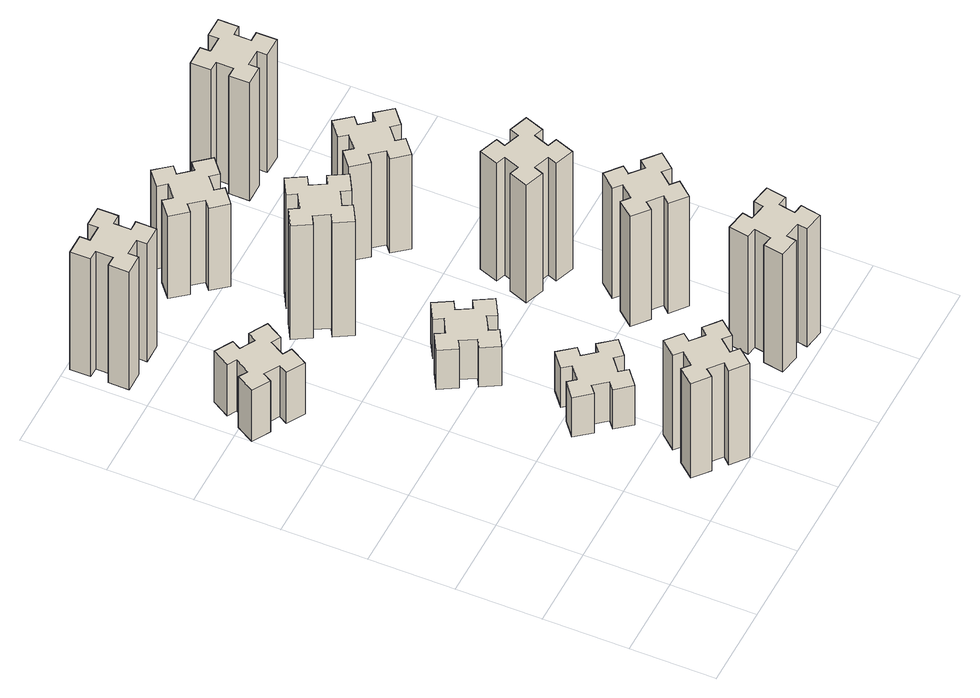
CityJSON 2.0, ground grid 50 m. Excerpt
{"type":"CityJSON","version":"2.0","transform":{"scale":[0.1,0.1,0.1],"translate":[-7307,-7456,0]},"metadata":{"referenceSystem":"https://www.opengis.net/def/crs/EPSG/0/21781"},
"CityObjects":{
"building1":{"type":"Building","attributes":{"class":"1000","function":"1000","usage":"1000","yearOfConstruction":2016,"roofType":"1000","measuredHeight":39,"storeysAboveGround":30,"storeysBelowGround":0},"geometry":[{"type":"Solid","lod":"1","boundaries":[[[[0,1,2,3,4,5,6,7,8,9,10,11,12,13,14,15,16,17,18,19]],[[17,16,20,21]],[[16,15,22,20]],[[15,14,23,22]],[[14,13,24,23]],[[13,12,25,24]],[[12,11,26,25]],[[11,10,27,26]],[[10,9,28,27]],[[9,8,29,28]],[[8,7,30,29]],[[7,6,31,30]],[[6,5,32,31]],[[5,4,33,32]],[[4,3,34,33]],[[3,2,35,34]],[[2,1,36,35]],[[1,0,37,36]],[[0,19,38,37]],[[19,18,39,38]],[[18,17,21,39]],[[24,25,26,27,28,29,30,31,32,33,34,35,36,37,38,39,21,20,22,23]]]]}]},
"building2":{"type":"Building","attributes":{"class":"1000","function":"1000","usage":"1000","yearOfConstruction":2016,"roofType":"1000","measuredHeight":72,"storeysAboveGround":30,"storeysBelowGround":0},"geometry":[{"type":"Solid","lod":"1","boundaries":[[[[40,41,42,43,44,45,46,47,48,49,50,51,52,53,54,55,56,57,58,59]],[[57,56,60,61]],[[56,55,62,60]],[[55,54,63,62]],[[54,53,64,63]],[[53,52,65,64]],[[52,51,66,65]],[[51,50,67,66]],[[50,49,68,67]],[[49,48,69,68]],[[48,47,70,69]],[[47,46,71,70]],[[46,45,72,71]],[[45,44,73,72]],[[44,43,74,73]],[[43,42,75,74]],[[42,41,76,75]],[[41,40,77,76]],[[40,59,78,77]],[[59,58,79,78]],[[58,57,61,79]],[[64,65,66,67,68,69,70,71,72,73,74,75,76,77,78,79,61,60,62,63]]]]}]},
"building3":{"type":"Building","attributes":{"class":"1000","function":"1000","usage":"1000","yearOfConstruction":2016,"roofType":"1000","measuredHeight":90,"storeysAboveGround":30,"storeysBelowGround":0},"geometry":[{"type":"Solid","lod":"1","boundaries":[[[[80,81,82,83,84,85,86,87,88,89,90,91,92,93,94,95,96,97,98,99]],[[97,96,100,101]],[[96,95,102,100]],[[95,94,103,102]],[[94,93,104,103]],[[93,92,105,104]],[[92,91,106,105]],[[91,90,107,106]],[[90,89,108,107]],[[89,88,109,108]],[[88,87,110,109]],[[87,86,111,110]],[[86,85,112,111]],[[85,84,113,112]],[[84,83,114,113]],[[83,82,115,114]],[[82,81,116,115]],[[81,80,117,116]],[[80,99,118,117]],[[99,98,119,118]],[[98,97,101,119]],[[104,105,106,107,108,109,110,111,112,113,114,115,116,117,118,119,101,100,102,103]]]]}]},
"building4":{"type":"Building","attributes":{"class":"1000","function":"1000","usage":"1000","yearOfConstruction":2016,"roofType":"1000","measuredHeight":30,"storeysAboveGround":30,"storeysBelowGround":0},"geometry":[{"type":"Solid","lod":"1","boundaries":[[[[120,121,122,123,124,125,126,127,128,129,130,131,132,133,134,135,136,137,138,139]],[[137,136,140,141]],[[136,135,142,140]],[[135,134,143,142]],[[134,133,144,143]],[[133,132,145,144]],[[132,131,146,145]],[[131,130,147,146]],[[130,129,148,147]],[[129,128,149,148]],[[128,127,150,149]],[[127,126,151,150]],[[126,125,152,151]],[[125,124,153,152]],[[124,123,154,153]],[[123,122,155,154]],[[122,121,156,155]],[[121,120,157,156]],[[120,139,158,157]],[[139,138,159,158]],[[138,137,141,159]],[[144,145,146,147,148,149,150,151,152,153,154,155,156,157,158,159,141,140,142,143]]]]}]},
"building5":{"type":"Building","attributes":{"class":"1000","function":"1000","usage":"1000","yearOfConstruction":2016,"roofType":"1000","measuredHeight":30,"storeysAboveGround":30,"storeysBelowGround":0},"geometry":[{"type":"Solid","lod":"1","boundaries":[[[[160,161,162,163,164,165,166,167,168,169,170,171,172,173,174,175,176,177,178,179]],[[177,176,180,181]],[[176,175,182,180]],[[175,174,183,182]],[[174,173,184,183]],[[173,172,185,184]],[[172,171,186,185]],[[171,170,187,186]],[[170,169,188,187]],[[169,168,189,188]],[[168,167,190,189]],[[167,166,191,190]],[[166,165,192,191]],[[165,164,193,192]],[[164,163,194,193]],[[163,162,195,194]],[[162,161,196,195]],[[161,160,197,196]],[[160,179,198,197]],[[179,178,199,198]],[[178,177,181,199]],[[184,185,186,187,188,189,190,191,192,193,194,195,196,197,198,199,181,180,182,183]]]]}]},
"building6":{"type":"Building","attributes":{"class":"1000","function":"1000","usage":"1000","yearOfConstruction":2016,"roofType":"1000","measuredHeight":87,"storeysAboveGround":30,"storeysBelowGround":0},"geometry":[{"type":"Solid","lod":"1","boundaries":[[[[200,201,202,203,204,205,206,207,208,209,210,211,212,213,214,215,216,217,218,219]],[[217,216,220,221]],[[216,215,222,220]],[[215,214,223,222]],[[214,213,224,223]],[[213,212,225,224]],[[212,211,226,225]],[[211,210,227,226]],[[210,209,228,227]],[[209,208,229,228]],[[208,207,230,229]],[[207,206,231,230]],[[206,205,232,231]],[[205,204,233,232]],[[204,203,234,233]],[[203,202,235,234]],[[202,201,236,235]],[[201,200,237,236]],[[200,219,238,237]],[[219,218,239,238]],[[218,217,221,239]],[[224,225,226,227,228,229,230,231,232,233,234,235,236,237,238,239,221,220,222,223]]]]}]},
"building7":{"type":"Building","attributes":{"class":"1000","function":"1000","usage":"1000","yearOfConstruction":2016,"roofType":"1000","measuredHeight":90,"storeysAboveGround":30,"storeysBelowGround":0},"geometry":[{"type":"Solid","lod":"1","boundaries":[[[[240,241,242,243,244,245,246,247,248,249,250,251,252,253,254,255,256,257,258,259]],[[257,256,260,261]],[[256,255,262,260]],[[255,254,263,262]],[[254,253,264,263]],[[253,252,265,264]],[[252,251,266,265]],[[251,250,267,266]],[[250,249,268,267]],[[249,248,269,268]],[[248,247,270,269]],[[247,246,271,270]],[[246,245,272,271]],[[245,244,273,272]],[[244,243,274,273]],[[243,242,275,274]],[[242,241,276,275]],[[241,240,277,276]],[[240,259,278,277]],[[259,258,279,278]],[[258,257,261,279]],[[264,265,266,267,268,269,270,271,272,273,274,275,276,277,278,279,261,260,262,263]]]]}]},
"building8":{"type":"Building","attributes":{"class":"1000","function":"1000","usage":"1000","yearOfConstruction":2016,"roofType":"1000","measuredHeight":63,"storeysAboveGround":30,"storeysBelowGround":0},"geometry":[{"type":"Solid","lod":"1","boundaries":[[[[280,281,282,283,284,285,286,287,288,289,290,291,292,293,294,295,296,297,298,299]],[[297,296,300,301]],[[296,295,302,300]],[[295,294,303,302]],[[294,293,304,303]],[[293,292,305,304]],[[292,291,306,305]],[[291,290,307,306]],[[290,289,308,307]],[[289,288,309,308]],[[288,287,310,309]],[[287,286,311,310]],[[286,285,312,311]],[[285,284,313,312]],[[284,283,314,313]],[[283,282,315,314]],[[282,281,316,315]],[[281,280,317,316]],[[280,299,318,317]],[[299,298,319,318]],[[298,297,301,319]],[[304,305,306,307,308,309,310,311,312,313,314,315,316,317,318,319,301,300,302,303]]]]}]},
"building9":{"type":"Building","attributes":{"class":"1000","function":"1000","usage":"1000","yearOfConstruction":2016,"roofType":"1000","measuredHeight":84,"storeysAboveGround":30,"storeysBelowGround":0},"geometry":[{"type":"Solid","lod":"1","boundaries":[[[[320,321,322,323,324,325,326,327,328,329,330,331,332,333,334,335,336,337,338,339]],[[337,336,340,341]],[[336,335,342,340]],[[335,334,343,342]],[[334,333,344,343]],[[333,332,345,344]],[[332,331,346,345]],[[331,330,347,346]],[[330,329,348,347]],[[329,328,349,348]],[[328,327,350,349]],[[327,326,351,350]],[[326,325,352,351]],[[325,324,353,352]],[[324,323,354,353]],[[323,322,355,354]],[[322,321,356,355]],[[321,320,357,356]],[[320,339,358,357]],[[339,338,359,358]],[[338,337,341,359]],[[344,345,346,347,348,349,350,351,352,353,354,355,356,357,358,359,341,340,342,343]]]]}]},
"building10":{"type":"Building","attributes":{"class":"1000","function":"1000","usage":"1000","yearOfConstruction":2016,"roofType":"1000","measuredHeight":90,"storeysAboveGround":30,"storeysBelowGround":0},"geometry":[{"type":"Solid","lod":"1","boundaries":[[[[360,361,362,363,364,365,366,367,368,369,370,371,372,373,374,375,376,377,378,379]],[[377,376,380,381]],[[376,375,382,380]],[[375,374,383,382]],[[374,373,384,383]],[[373,372,385,384]],[[372,371,386,385]],[[371,370,387,386]],[[370,369,388,387]],[[369,368,389,388]],[[368,367,390,389]],[[367,366,391,390]],[[366,365,392,391]],[[365,364,393,392]],[[364,363,394,393]],[[363,362,395,394]],[[362,361,396,395]],[[361,360,397,396]],[[360,379,398,397]],[[379,378,399,398]],[[378,377,381,399]],[[384,385,386,387,388,389,390,391,392,393,394,395,396,397,398,399,381,380,382,383]]]]}]},
"building11":{"type":"Building","attributes":{"class":"1000","function":"1000","usage":"1000","yearOfConstruction":2016,"roofType":"1000","measuredHeight":72,"storeysAboveGround":30,"storeysBelowGround":0},"geometry":[{"type":"Solid","lod":"1","boundaries":[[[[400,401,402,403,404,405,406,407,408,409,410,411,412,413,414,415,416,417,418,419]],[[417,416,420,421]],[[416,415,422,420]],[[415,414,423,422]],[[414,413,424,423]],[[413,412,425,424]],[[412,411,426,425]],[[411,410,427,426]],[[410,409,428,427]],[[409,408,429,428]],[[408,407,430,429]],[[407,406,431,430]],[[406,405,432,431]],[[405,404,433,432]],[[404,403,434,433]],[[403,402,435,434]],[[402,401,436,435]],[[401,400,437,436]],[[400,419,438,437]],[[419,418,439,438]],[[418,417,421,439]],[[424,425,426,427,428,429,430,431,432,433,434,435,436,437,438,439,421,420,422,423]]]]}]},
"building12":{"type":"Building","attributes":{"class":"1000","function":"1000","usage":"1000","yearOfConstruction":2016,"roofType":"1000","measuredHeight":90,"storeysAboveGround":30,"storeysBelowGround":0},"geometry":[{"type":"Solid","lod":"1","boundaries":[[[[440,441,442,443,444,445,446,447,448,449,450,451,452,453,454,455,456,457,458,459]],[[457,456,460,461]],[[456,455,462,460]],[[455,454,463,462]],[[454,453,464,463]],[[453,452,465,464]],[[452,451,466,465]],[[451,450,467,466]],[[450,449,468,467]],[[449,448,469,468]],[[448,447,470,469]],[[447,446,471,470]],[[446,445,472,471]],[[445,444,473,472]],[[444,443,474,473]],[[443,442,475,474]],[[442,441,476,475]],[[441,440,477,476]],[[440,459,478,477]],[[459,458,479,478]],[[458,457,461,479]],[[464,465,466,467,468,469,470,471,472,473,474,475,476,477,478,479,461,460,462,463]]]]}]}
},
"vertices":[
[306,2367,0],[356,2454,0],[408,2424,0],[468,2528,0],[364,2588,0],[334,2536,0],[247,2586,0],[277,2638,0],[173,2698,0],[113,2594,0],[165,2564,0],[115,2477,0],[63,2507,0],[3,2403,0],[107,2343,0],[137,2395,0],[224,2345,0],[194,2293,0],[298,2233,0],[358,2337,0],[224,2345,390],[194,2293,390],[137,2395,390],[107,2343,390],[3,2403,390],[63,2507,390],[115,2477,390],[165,2564,390],[113,2594,390],[173,2698,390],[277,2638,390],[247,2586,390],[334,2536,390],[364,2588,390],[468,2528,390],[408,2424,390],[356,2454,390],[306,2367,390],[358,2337,390],[298,2233,390],
[866,193,0],[943,129,0],[904,83,0],[996,6,0],[1073,98,0],[1027,136,0],[1092,213,0],[1138,174,0],[1215,266,0],[1123,343,0],[1084,297,0],[1008,362,0],[1046,408,0],[954,485,0],[877,393,0],[923,354,0],[859,278,0],[813,316,0],[736,224,0],[828,147,0],[859,278,720],[813,316,720],[923,354,720],[877,393,720],[954,485,720],[1046,408,720],[1008,362,720],[1084,297,720],[1123,343,720],[1215,266,720],[1138,174,720],[1092,213,720],[1027,136,720],[1073,98,720],[996,6,720],[904,83,720],[943,129,720],[866,193,720],[828,147,720],[736,224,720],
[125,3355,0],[125,3255,0],[65,3255,0],[65,3135,0],[185,3135,0],[185,3195,0],[285,3195,0],[285,3135,0],[405,3135,0],[405,3255,0],[345,3255,0],[345,3355,0],[405,3355,0],[405,3475,0],[285,3475,0],[285,3415,0],[185,3415,0],[185,3475,0],[65,3475,0],[65,3355,0],[185,3415,900],[185,3475,900],[285,3415,900],[285,3475,900],[405,3475,900],[405,3355,900],[345,3355,900],[345,3255,900],[405,3255,900],[405,3135,900],[285,3135,900],[285,3195,900],[185,3195,900],[185,3135,900],[65,3135,900],[65,3255,900],[125,3255,900],[125,3355,900],[65,3355,900],[65,3475,900],
[943,1002,0],[866,937,0],[828,983,0],[736,906,0],[813,814,0],[859,853,0],[923,776,0],[877,738,0],[954,646,0],[1046,723,0],[1008,769,0],[1084,833,0],[1123,787,0],[1215,864,0],[1138,956,0],[1092,918,0],[1027,994,0],[1073,1033,0],[996,1125,0],[904,1048,0],[1027,994,300],[1073,1033,300],[1092,918,300],[1138,956,300],[1215,864,300],[1123,787,300],[1084,833,300],[1008,769,300],[1046,723,300],[954,646,300],[877,738,300],[923,776,300],[859,853,300],[813,814,300],[736,906,300],[828,983,300],[866,937,300],[943,1002,300],[904,1048,300],[996,1125,300],
[855,1614,0],[905,1527,0],[853,1497,0],[913,1393,0],[1017,1453,0],[987,1505,0],[1074,1555,0],[1104,1503,0],[1208,1563,0],[1148,1667,0],[1096,1637,0],[1046,1724,0],[1098,1754,0],[1038,1858,0],[934,1798,0],[964,1746,0],[877,1696,0],[847,1748,0],[743,1688,0],[803,1584,0],[877,1696,300],[847,1748,300],[964,1746,300],[934,1798,300],[1038,1858,300],[1098,1754,300],[1046,1724,300],[1096,1637,300],[1148,1667,300],[1208,1563,300],[1104,1503,300],[1074,1555,300],[987,1505,300],[1017,1453,300],[913,1393,300],[853,1497,300],[905,1527,300],[855,1614,300],[803,1584,300],[743,1688,300],
[987,2345,0],[1074,2395,0],[1104,2343,0],[1208,2403,0],[1148,2507,0],[1096,2477,0],[1046,2564,0],[1098,2594,0],[1038,2698,0],[934,2638,0],[964,2586,0],[877,2536,0],[847,2588,0],[743,2528,0],[803,2424,0],[855,2454,0],[905,2367,0],[853,2337,0],[913,2233,0],[1017,2293,0],[905,2367,870],[853,2337,870],[855,2454,870],[803,2424,870],[743,2528,870],[847,2588,870],[877,2536,870],[964,2586,870],[934,2638,870],[1038,2698,870],[1098,2594,870],[1046,2564,870],[1096,2477,870],[1148,2507,870],[1208,2403,870],[1104,2343,870],[1074,2395,870],[987,2345,870],[1017,2293,870],[913,2233,870],
[1884,345,0],[1785,362,0],[1796,421,0],[1677,442,0],[1657,324,0],[1716,314,0],[1698,215,0],[1639,226,0],[1618,107,0],[1737,87,0],[1747,146,0],[1845,128,0],[1835,69,0],[1953,48,0],[1974,167,0],[1915,177,0],[1932,275,0],[1991,265,0],[2012,383,0],[1894,404,0],[1932,275,900],[1991,265,900],[1915,177,900],[1974,167,900],[1953,48,900],[1835,69,900],[1845,128,900],[1747,146,900],[1737,87,900],[1618,107,900],[1639,226,900],[1698,215,900],[1716,314,900],[1657,324,900],[1677,442,900],[1796,421,900],[1785,362,900],[1884,345,900],[1894,404,900],[2012,383,900],
[1092,3238,0],[1027,3314,0],[1073,3353,0],[996,3445,0],[904,3368,0],[943,3322,0],[866,3257,0],[828,3303,0],[736,3226,0],[813,3134,0],[859,3173,0],[923,3096,0],[877,3058,0],[954,2966,0],[1046,3043,0],[1008,3089,0],[1084,3153,0],[1123,3107,0],[1215,3184,0],[1138,3276,0],[1084,3153,630],[1123,3107,630],[1008,3089,630],[1046,3043,630],[954,2966,630],[877,3058,630],[923,3096,630],[859,3173,630],[813,3134,630],[736,3226,630],[828,3303,630],[866,3257,630],[943,3322,630],[904,3368,630],[996,3445,630],[1073,3353,630],[1027,3314,630],[1092,3238,630],[1138,3276,630],[1215,3184,630],
[1867,876,0],[1932,953,0],[1978,914,0],[2055,1006,0],[1963,1083,0],[1924,1037,0],[1848,1102,0],[1886,1148,0],[1794,1225,0],[1717,1133,0],[1763,1094,0],[1699,1018,0],[1653,1056,0],[1576,964,0],[1668,887,0],[1706,933,0],[1783,869,0],[1744,823,0],[1836,746,0],[1913,838,0],[1783,869,840],[1744,823,840],[1706,933,840],[1668,887,840],[1576,964,840],[1653,1056,840],[1699,1018,840],[1763,1094,840],[1717,1133,840],[1794,1225,840],[1886,1148,840],[1848,1102,840],[1924,1037,840],[1963,1083,840],[2055,1006,840],[1978,914,840],[1932,953,840],[1867,876,840],[1913,838,840],[1836,746,840],
[1800,1712,0],[1706,1746,0],[1727,1802,0],[1614,1843,0],[1573,1730,0],[1629,1710,0],[1595,1616,0],[1539,1637,0],[1497,1524,0],[1610,1483,0],[1631,1539,0],[1725,1505,0],[1704,1449,0],[1817,1407,0],[1858,1520,0],[1802,1541,0],[1836,1635,0],[1892,1614,0],[1933,1727,0],[1820,1768,0],[1836,1635,900],[1892,1614,900],[1802,1541,900],[1858,1520,900],[1817,1407,900],[1704,1449,900],[1725,1505,900],[1631,1539,900],[1610,1483,900],[1497,1524,900],[1539,1637,900],[1595,1616,900],[1629,1710,900],[1573,1730,900],[1614,1843,900],[1727,1802,900],[1706,1746,900],[1800,1712,900],[1820,1768,900],[1933,1727,900],
[1499,2433,0],[1563,2356,0],[1517,2318,0],[1594,2226,0],[1686,2303,0],[1648,2349,0],[1724,2413,0],[1763,2367,0],[1855,2444,0],[1778,2536,0],[1732,2498,0],[1667,2574,0],[1713,2613,0],[1636,2705,0],[1544,2628,0],[1583,2582,0],[1506,2517,0],[1468,2563,0],[1376,2486,0],[1453,2394,0],[1506,2517,720],[1468,2563,720],[1583,2582,720],[1544,2628,720],[1636,2705,720],[1713,2613,720],[1667,2574,720],[1732,2498,720],[1778,2536,720],[1855,2444,720],[1763,2367,720],[1724,2413,720],[1648,2349,720],[1686,2303,720],[1594,2226,720],[1517,2318,720],[1563,2356,720],[1499,2433,720],[1453,2394,720],[1376,2486,720],
[1665,3195,0],[1765,3195,0],[1765,3135,0],[1885,3135,0],[1885,3255,0],[1825,3255,0],[1825,3355,0],[1885,3355,0],[1885,3475,0],[1765,3475,0],[1765,3415,0],[1665,3415,0],[1665,3475,0],[1545,3475,0],[1545,3355,0],[1605,3355,0],[1605,3255,0],[1545,3255,0],[1545,3135,0],[1665,3135,0],[1605,3255,900],[1545,3255,900],[1605,3355,900],[1545,3355,900],[1545,3475,900],[1665,3475,900],[1665,3415,900],[1765,3415,900],[1765,3475,900],[1885,3475,900],[1885,3355,900],[1825,3355,900],[1825,3255,900],[1885,3255,900],[1885,3135,900],[1765,3135,900],[1765,3195,900],[1665,3195,900],[1665,3135,900],[1545,3135,900]
]}
